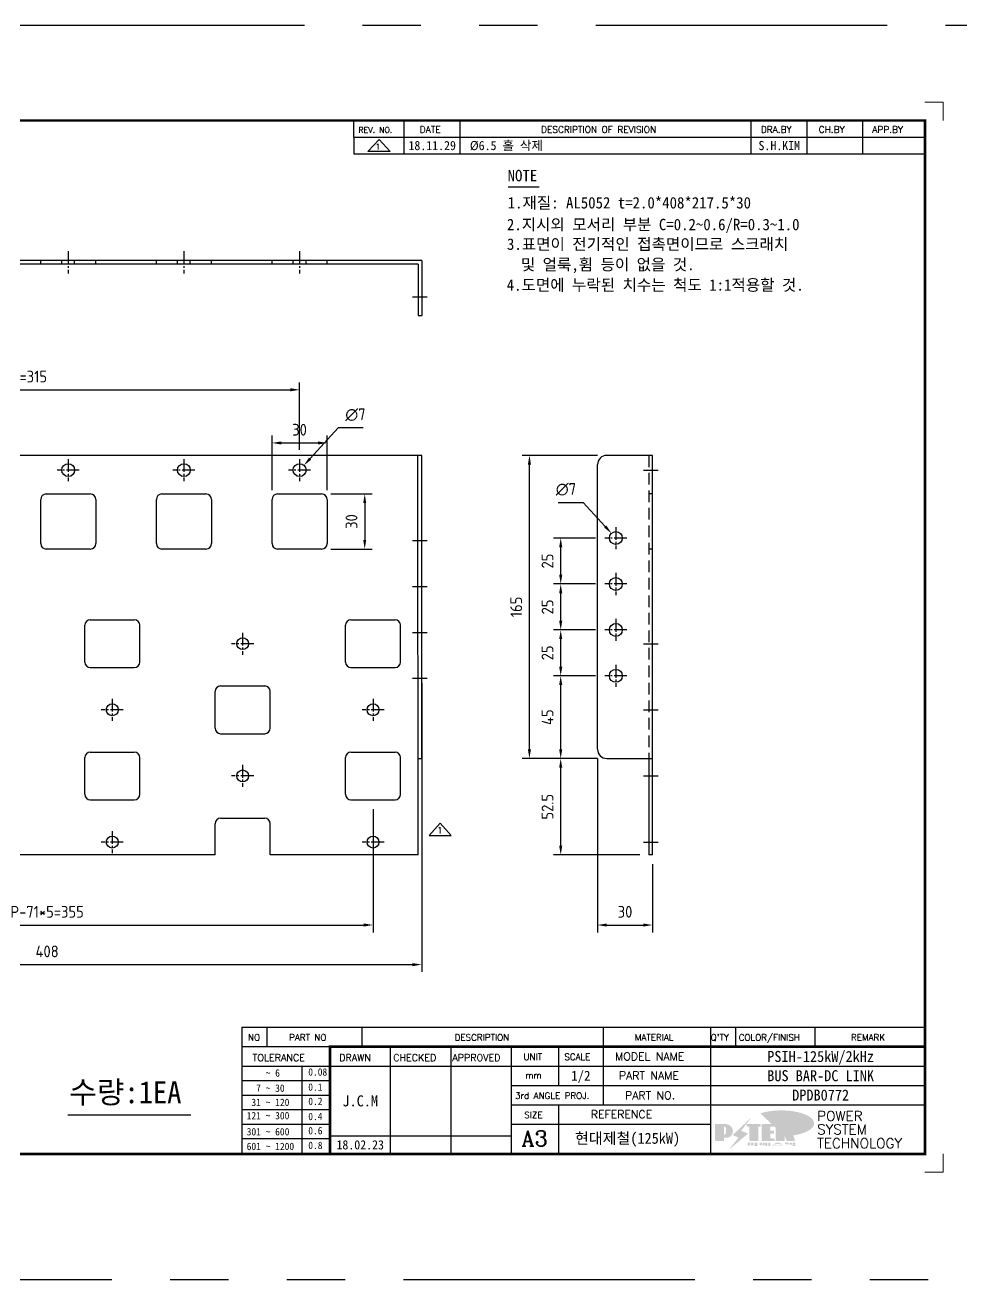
# Model space of a CAD drawing. Header units: millimetres. Extents: x 352 to 10586, y 0 to 3040.
# Drawn here: x 2171 to 2681, y 2121 to 2804 of the extents above; entities that cross this region are included whole.
import ezdxf
from ezdxf.enums import TextEntityAlignment as Align

# ---------------------------------------------------------------- set-up
doc = ezdxf.new("R2010")
doc.units = ezdxf.units.MM
for name, pattern in [('CENTER', [50.8, 31.75, -6.35, 6.35, -6.35]), ('CENTER1', [10, 7, -1, 1, -1]), ('HIDDEN2', [4.7625, 3.175, -1.5875]), ('PHANTOM2', [31.75, 15.875, -3.175, 3.175, -3.175, 3.175, -3.175])]:
    doc.linetypes.add(name, pattern=pattern)
doc.layers.add('FORMAT-1', color=7, linetype='Continuous')
doc.layers.add('line', color=3, linetype='Continuous')
doc.styles.add('h1', font='')
doc.styles.add('HAN', font='')
doc.styles.add('RC', font='ROMANC.SHX')
doc.styles.add('ROMANS', font='romans')
doc.styles.add('ROMANT', font='romant')
doc.styles.get("Standard").update_dxf_attribs({"font": 'ISOCP.SHX', "bigfont": 'WHGTXT.SHX'})
doc.styles.get('h1').set_extended_font_data('New Gulim')
doc.styles.get('HAN').set_extended_font_data('GulimChe')
doc.dimstyles.new('PS-2', dxfattribs={"dimscale": 2, "dimtxt": 3.2, "dimasz": 2.5, "dimexe": 2, "dimexo": 2.5, "dimgap": 2, "dimtad": 1, "dimtoh": 1, "dimrnd": 0.05, "dimzin": 12, "dimdsep": 46, "dimtxsty": 'Standard', "dimcen": 0, "dimclrt": 2, "dimazin": 3, "dimtfac": 1, "dimtofl": 0, "dimtmove": 0, "dimatfit": 3, "dimfxl": 0, "dimtolj": 1, "dimtzin": 0, "dimarcsym": 0})

# ---------------------------------------------------------------- blocks, each defined once
blk = doc.blocks.new('*D469')
at = {"color": 0, "lineweight": -2}
for p, q in [((1979.18, 2445.54), (1979.18, 2288.32)), ((2387.18, 2445.54), (2387.18, 2288.32)), ((1984.18, 2292.32), (2382.18, 2292.32))]:
    blk.add_line(p, q, dxfattribs=at)
at = {"color": 0}
for points in [[(1984.18, 2293.15), (1984.18, 2291.48), (1979.18, 2292.32)], [(2382.18, 2293.15), (2382.18, 2291.48), (2387.18, 2292.32)]]:
    blk.add_solid(points, dxfattribs=at)
at = {"layer": 'Defpoints', "color": 0}
for p in [(1979.18, 2450.54, 0), (2387.18, 2450.54, 0), (2387.18, 2292.32)]:
    blk.add_point(p, dxfattribs=at)
at = {"color": 2, "insert": (2183.18, 2299.52), "char_height": 6.4, "attachment_point": 5}
blk.add_mtext('\\A1;408', dxfattribs=at)
blk = doc.blocks.new('*D472')
at = {"color": 0, "lineweight": -2}
for p, q in [((2005.68, 2384.04), (2005.68, 2309.89)), ((2360.68, 2377.04), (2360.68, 2309.89)), ((2010.68, 2313.89), (2355.68, 2313.89))]:
    blk.add_line(p, q, dxfattribs=at)
at = {"color": 0}
for points in [[(2010.68, 2314.72), (2010.68, 2313.06), (2005.68, 2313.89)], [(2355.68, 2314.72), (2355.68, 2313.06), (2360.68, 2313.89)]]:
    blk.add_solid(points, dxfattribs=at)
at = {"layer": 'Defpoints', "color": 0}
for p in [(2005.68, 2389.04, 0), (2360.68, 2382.04), (2360.68, 2313.89)]:
    blk.add_point(p, dxfattribs=at)
at = {"color": 2, "insert": (2183.18, 2321.09), "char_height": 6.4, "attachment_point": 5}
blk.add_mtext('\\A1;P-71*5=355', dxfattribs=at)
blk = doc.blocks.new('*D473')
at = {"color": 0, "lineweight": -2}
for p, q in [((2482.94, 2404.54), (2482.94, 2309.89)), ((2512.94, 2347.04), (2512.94, 2309.89)), ((2487.94, 2313.89), (2507.94, 2313.89))]:
    blk.add_line(p, q, dxfattribs=at)
at = {"color": 0}
for points in [[(2487.94, 2314.72), (2487.94, 2313.06), (2482.94, 2313.89)], [(2507.94, 2314.72), (2507.94, 2313.06), (2512.94, 2313.89)]]:
    blk.add_solid(points, dxfattribs=at)
at = {"layer": 'Defpoints', "color": 0}
for p in [(2482.94, 2409.54, 0), (2512.94, 2352.04, 0), (2512.94, 2313.89)]:
    blk.add_point(p, dxfattribs=at)
at = {"color": 2, "insert": (2497.94, 2321.09), "char_height": 6.4, "attachment_point": 5}
blk.add_mtext('\\A1;30', dxfattribs=at)
blk = doc.blocks.new('*D474')
at = {"color": 0, "lineweight": -2}
for p, q in [((2482.94, 2404.54), (2458.91, 2404.54)), ((2462.91, 2357.04), (2462.91, 2399.54)), ((2505.94, 2352.04), (2458.91, 2352.04))]:
    blk.add_line(p, q, dxfattribs=at)
at = {"color": 0}
for points in [[(2462.08, 2399.54), (2463.75, 2399.54), (2462.91, 2404.54)], [(2462.08, 2357.04), (2463.75, 2357.04), (2462.91, 2352.04)]]:
    blk.add_solid(points, dxfattribs=at)
at = {"layer": 'Defpoints', "color": 0}
for p in [(2462.91, 2404.54), (2487.94, 2404.54, 0), (2510.94, 2352.04, 0)]:
    blk.add_point(p, dxfattribs=at)
at = {"color": 2, "insert": (2455.71, 2378.29), "char_height": 6.4, "attachment_point": 5, "rotation": 90}
blk.add_mtext('\\A1;52.5', dxfattribs=at)
blk = doc.blocks.new('*D475')
at = {"color": 0, "lineweight": -2}
for p, q in [((2481.94, 2449.54), (2458.91, 2449.54)), ((2462.91, 2409.54), (2462.91, 2444.54)), ((2482.94, 2404.54), (2458.91, 2404.54))]:
    blk.add_line(p, q, dxfattribs=at)
at = {"color": 0}
for points in [[(2462.08, 2444.54), (2463.75, 2444.54), (2462.91, 2449.54)], [(2462.08, 2409.54), (2463.75, 2409.54), (2462.91, 2404.54)]]:
    blk.add_solid(points, dxfattribs=at)
at = {"layer": 'Defpoints', "color": 0}
for p in [(2462.91, 2449.54), (2486.94, 2449.54, 0), (2487.94, 2404.54, 0)]:
    blk.add_point(p, dxfattribs=at)
at = {"color": 2, "insert": (2455.71, 2427.04), "char_height": 6.4, "attachment_point": 5, "rotation": 90}
blk.add_mtext('\\A1;45', dxfattribs=at)
blk = doc.blocks.new('*D476')
at = {"color": 0, "lineweight": -2}
for p, q in [((2481.94, 2474.54), (2458.91, 2474.54)), ((2462.91, 2454.54), (2462.91, 2469.54)), ((2481.94, 2449.54), (2458.91, 2449.54))]:
    blk.add_line(p, q, dxfattribs=at)
at = {"color": 0}
for points in [[(2462.08, 2469.54), (2463.75, 2469.54), (2462.91, 2474.54)], [(2462.08, 2454.54), (2463.75, 2454.54), (2462.91, 2449.54)]]:
    blk.add_solid(points, dxfattribs=at)
at = {"layer": 'Defpoints', "color": 0}
for p in [(2462.91, 2474.54), (2486.94, 2474.54, 0), (2486.94, 2449.54, 0)]:
    blk.add_point(p, dxfattribs=at)
at = {"color": 2, "insert": (2455.71, 2462.04), "char_height": 6.4, "attachment_point": 5, "rotation": 90}
blk.add_mtext('\\A1;25', dxfattribs=at)
blk = doc.blocks.new('*D477')
at = {"color": 0, "lineweight": -2}
for p, q in [((2481.94, 2499.54), (2458.91, 2499.54)), ((2462.91, 2479.54), (2462.91, 2494.54)), ((2481.94, 2474.54), (2458.91, 2474.54))]:
    blk.add_line(p, q, dxfattribs=at)
at = {"color": 0}
for points in [[(2462.08, 2494.54), (2463.75, 2494.54), (2462.91, 2499.54)], [(2462.08, 2479.54), (2463.75, 2479.54), (2462.91, 2474.54)]]:
    blk.add_solid(points, dxfattribs=at)
at = {"layer": 'Defpoints', "color": 0}
for p in [(2462.91, 2499.54), (2486.94, 2499.54, 0), (2486.94, 2474.54, 0)]:
    blk.add_point(p, dxfattribs=at)
at = {"color": 2, "insert": (2455.71, 2487.04), "char_height": 6.4, "attachment_point": 5, "rotation": 90}
blk.add_mtext('\\A1;25', dxfattribs=at)
blk = doc.blocks.new('*D478')
at = {"color": 0, "lineweight": -2}
for p, q in [((2481.94, 2524.54), (2458.91, 2524.54)), ((2462.91, 2504.54), (2462.91, 2519.54)), ((2481.94, 2499.54), (2458.91, 2499.54))]:
    blk.add_line(p, q, dxfattribs=at)
at = {"color": 0}
for points in [[(2462.08, 2519.54), (2463.75, 2519.54), (2462.91, 2524.54)], [(2462.08, 2504.54), (2463.75, 2504.54), (2462.91, 2499.54)]]:
    blk.add_solid(points, dxfattribs=at)
at = {"layer": 'Defpoints', "color": 0}
for p in [(2462.91, 2524.54), (2486.94, 2524.54, 0), (2486.94, 2499.54, 0)]:
    blk.add_point(p, dxfattribs=at)
at = {"color": 2, "insert": (2455.71, 2512.04), "char_height": 6.4, "attachment_point": 5, "rotation": 90}
blk.add_mtext('\\A1;25', dxfattribs=at)
blk = doc.blocks.new('*D479')
at = {"color": 0, "lineweight": -2}
for p, q in [((2482.94, 2569.54), (2441.87, 2569.54)), ((2445.87, 2409.54), (2445.87, 2564.54)), ((2482.94, 2404.54), (2441.87, 2404.54))]:
    blk.add_line(p, q, dxfattribs=at)
at = {"color": 0}
for points in [[(2445.04, 2564.54), (2446.71, 2564.54), (2445.87, 2569.54)], [(2445.04, 2409.54), (2446.71, 2409.54), (2445.87, 2404.54)]]:
    blk.add_solid(points, dxfattribs=at)
at = {"layer": 'Defpoints', "color": 0}
for p in [(2445.87, 2569.54), (2487.94, 2569.54, 0), (2487.94, 2404.54, 0)]:
    blk.add_point(p, dxfattribs=at)
at = {"color": 2, "insert": (2438.67, 2487.04), "char_height": 6.4, "attachment_point": 5, "rotation": 90}
blk.add_mtext('\\A1;165', dxfattribs=at)
blk = doc.blocks.new('*D480')
at = {"color": 0, "lineweight": -2}
for p, q in [((2461.61, 2543.86), (2475.11, 2543.86)), ((2475.11, 2543.86), (2487.18, 2530.78))]:
    blk.add_line(p, q, dxfattribs=at)
at = {"color": 0}
blk.add_solid([(2487.79, 2531.35), (2486.57, 2530.22), (2490.57, 2527.11)], dxfattribs=at)
at = {"layer": 'Defpoints', "color": 0}
for p in [(2490.57, 2527.11, 0), (2495.32, 2521.97, 0)]:
    blk.add_point(p, dxfattribs=at)
at = {"color": 2, "insert": (2465.77, 2551.06), "char_height": 6.4, "attachment_point": 5}
blk.add_mtext('\\A1;∅7', dxfattribs=at)
blk = doc.blocks.new('*D487')
at = {"color": 0, "lineweight": -2}
for p, q in [((2005.68, 2572.54), (2005.68, 2609.26)), ((2010.68, 2605.26), (2315.68, 2605.26)), ((2320.68, 2572.54), (2320.68, 2609.26))]:
    blk.add_line(p, q, dxfattribs=at)
at = {"color": 0}
for points in [[(2010.68, 2606.1), (2010.68, 2604.43), (2005.68, 2605.26)], [(2315.68, 2606.1), (2315.68, 2604.43), (2320.68, 2605.26)]]:
    blk.add_solid(points, dxfattribs=at)
at = {"layer": 'Defpoints', "color": 0}
for p in [(2320.68, 2605.26), (2005.68, 2567.54, 0), (2320.68, 2567.54, 0)]:
    blk.add_point(p, dxfattribs=at)
at = {"color": 2, "insert": (2163.18, 2612.46), "char_height": 6.4, "attachment_point": 5}
blk.add_mtext('\\A1;P-63*5=315', dxfattribs=at)
blk = doc.blocks.new('*D488')
at = {"color": 0, "lineweight": -2}
for p, q in [((2341.77, 2584.48), (2326.44, 2567.8)), ((2355.27, 2584.48), (2341.77, 2584.48))]:
    blk.add_line(p, q, dxfattribs=at)
at = {"color": 0}
blk.add_solid([(2325.82, 2568.36), (2327.05, 2567.23), (2323.05, 2564.11)], dxfattribs=at)
at = {"layer": 'Defpoints', "color": 0}
for p in [(2323.05, 2564.11, 0), (2318.31, 2558.96, 0)]:
    blk.add_point(p, dxfattribs=at)
at = {"color": 2, "insert": (2351.11, 2591.68), "char_height": 6.4, "attachment_point": 5}
blk.add_mtext('\\A1;∅7', dxfattribs=at)
blk = doc.blocks.new('*D489')
at = {"color": 0, "lineweight": -2}
for p, q in [((2305.68, 2550.54), (2305.68, 2580.31)), ((2310.68, 2576.31), (2330.68, 2576.31)), ((2335.68, 2550.54), (2335.68, 2580.31))]:
    blk.add_line(p, q, dxfattribs=at)
at = {"color": 0}
for points in [[(2310.68, 2577.14), (2310.68, 2575.47), (2305.68, 2576.31)], [(2330.68, 2577.14), (2330.68, 2575.47), (2335.68, 2576.31)]]:
    blk.add_solid(points, dxfattribs=at)
at = {"layer": 'Defpoints', "color": 0}
for p in [(2335.68, 2576.31), (2305.68, 2545.54, 0), (2335.68, 2545.54, 0)]:
    blk.add_point(p, dxfattribs=at)
at = {"color": 2, "insert": (2320.68, 2583.51), "char_height": 6.4, "attachment_point": 5}
blk.add_mtext('\\A1;30', dxfattribs=at)
blk = doc.blocks.new('*D490')
at = {"color": 0, "lineweight": -2}
for p, q in [((2337.68, 2548.54), (2360.16, 2548.54)), ((2356.16, 2543.54), (2356.16, 2523.54)), ((2337.68, 2518.54), (2360.16, 2518.54))]:
    blk.add_line(p, q, dxfattribs=at)
at = {"color": 0}
for points in [[(2355.33, 2543.54), (2356.99, 2543.54), (2356.16, 2548.54)], [(2355.33, 2523.54), (2356.99, 2523.54), (2356.16, 2518.54)]]:
    blk.add_solid(points, dxfattribs=at)
at = {"layer": 'Defpoints', "color": 0}
for p in [(2332.68, 2548.54, 0), (2332.68, 2518.54, 0), (2356.16, 2518.54)]:
    blk.add_point(p, dxfattribs=at)
at = {"color": 2, "insert": (2348.96, 2533.54), "char_height": 6.4, "attachment_point": 5, "rotation": 90}
blk.add_mtext('\\A1;30', dxfattribs=at)
blk = doc.blocks.new('re3')
at = {"color": 180}
for p, q in [((0, 0), (0, -4.55)), ((6.87, -0.64), (3.86, -3.91)), ((6.87, -0.64), (9.88, -3.91)), ((13.74, -4.55), (13.74, 0)), ((28.97, -4.55), (28.97, 0)), ((108.25, -4.55), (108.25, 0)), ((123.49, -4.55), (123.49, 0)), ((138.64, -4.55), (138.64, 0)), ((0, -4.55), (155.53, -4.55)), ((9.88, -3.91), (3.86, -3.91))]:
    blk.add_line(p, q, dxfattribs=at)
at = {"color": 2, "style": 'RC', "oblique": 15}
blk.add_attdef('REV.NO', text='', height=1.56, dxfattribs=at).set_placement((6.59, -2.56), align=Align.MIDDLE_CENTER)
blk.add_attdef('-1', text='', height=1.56, dxfattribs=at).set_placement((9.37, -1.66), align=Align.MIDDLE_LEFT)
at = {"color": 2, "style": 'HAN'}
for tag, p in [('REV.-DATE', (21.36, -2.28)), ('DRA.BY', (115.87, -2.28)), ('CH.BY', (131.07, -2.28)), ('APP.BY', (147.09, -2.28))]:
    blk.add_attdef(tag, text='', height=2.5, dxfattribs=at).set_placement(p, align=Align.MIDDLE_CENTER)
blk.add_attdef('DESCRIPTION-OF-REVISION', text='', height=2.5, dxfattribs=at).set_placement((31.61, -2.28), align=Align.MIDDLE_LEFT)
blk = doc.blocks.new('t3')
for p, q in [((0, 15.88), (46.25, 15.88)), ((0, 15.88), (0, 0)), ((46.25, 15.88), (46.25, 0)), ((0, 0), (46.25, 0))]:
    blk.add_line(p, q)
at = {"color": 1, "style": 'h1'}
for s, p in [('이도면은 (주)피에스텍의', (1.4, 11.29)), ('자산으로서 불법 유출시', (1.4, 6.41)), ('법에 의하여 처벌됨.', (1.4, 1.52))]:
    blk.add_text(s, height=3, dxfattribs=at).set_placement(p)
blk = doc.blocks.new('new LOGO')
at = {"layer": 'line'}
h = blk.add_hatch(color=253, dxfattribs=at)
edge = h.paths.add_edge_path()
edge.add_ellipse((333.9, 86.4), major_axis=(-165.9, 0), ratio=0.39426, start_angle=111.51268, end_angle=334.46902)
edge.add_ellipse((314.1, 81.2), major_axis=(-153.7, 0), ratio=0.40699, start_angle=121.30662, end_angle=327.74369, ccw=False)
edge.add_line((394, 27.8), (394.7, 25.6))
h = blk.add_hatch(color=1, dxfattribs=at)
h.paths.add_polyline_path([(41.5, 16.4), (54.3, 16.4, 1), (54.3, 82.9), (0, 82.9), (0, -0.1), (41.5, -0.1)])
h.paths.add_polyline_path([(41.5, 27.9), (41.5, 71.9), (43.6, 71.9, -0.414214), (54.6, 60.9), (54.6, 38.9, -0.414214), (43.6, 27.9)], flags=16)
h.paths.add_polyline_path([(214.7, 71.9), (227.5, 71.9), (227.5, 82.9), (159.7, 82.9), (159.7, 71.9), (172.5, 71.9), (172.5, -0.1), (214.7, -0.1)])
h.paths.add_polyline_path([(276, 37.4), (294.8, 37.4), (294.8, 49.1), (276, 49.1), (276, 71.9), (294.8, 71.9), (294.8, 82.9), (234.5, 82.9), (234.5, -0.1), (297, -0.1), (297, 10.9), (276, 10.9)])
h.paths.add_polyline_path([(347.2, 35.2), (359.7, -0.1), (400.5, -0.1), (379.6, 66.8), (399.7, 82.9), (380.6, 82.9), (347.2, 61.6), (347.2, 82.9), (305.5, 82.9), (305.5, -0.1), (347.2, -0.1)])
h = blk.add_hatch(color=250, dxfattribs=at)
h.paths.add_polyline_path([(44.5, 69.4), (46.6, 69.4, -0.129793), (52, 68, 0.221832), (43.6, 71.9), (41.5, 71.9), (41.5, 27.9), (43.6, 27.9, 0.02048), (44.5, 28)], flags=17)
h.paths.add_polyline_path([(44.5, 13.9), (57.3, 13.9, 0.72362), (77.1, 73.9, -0.679777), (54.3, 16.4), (41.5, 16.4), (41.5, -0.1), (3, -0.1), (3, -2.6), (44.5, -2.6)])
h.paths.add_polyline_path([(117.9, 14.2), (71.5, -44.4), (77.1, -39.6), (120.8, 15.6), (92, 28.9), (173.3, 106), (177.5, 111.4), (89.1, 27.6)])
h.paths.add_polyline_path([(162.7, 71.9), (162.7, 69.4), (172.5, 69.4), (172.5, 71.9)], flags=17)
h.paths.add_polyline_path([(217.7, 69.4), (230.5, 69.4), (230.5, 80.4), (227.5, 80.4), (227.5, 71.9), (214.7, 71.9), (214.7, -0.1), (175.5, -0.1), (175.5, -2.6), (217.7, -2.6)])
h.paths.add_polyline_path([(297.8, 46.6), (294.8, 46.6), (294.8, 37.4), (276, 37.4), (276, 10.9), (279, 10.9), (279, 34.9), (297.8, 34.9)])
h.paths.add_polyline_path([(300, 8.4), (297, 8.4), (297, -0.1), (237.5, -0.1), (237.5, -2.6), (300, -2.6)])
h.paths.add_polyline_path([(297.8, 80.4), (294.8, 80.4), (294.8, 71.9), (276, 71.9), (276, 49.1), (279, 49.1), (279, 69.4), (297.8, 69.4)])
h.paths.add_polyline_path([(350.2, 80.4), (347.2, 80.4), (347.2, 61.6), (350.2, 63.5)])
h.paths.add_polyline_path([(350.2, 26.7), (347.2, 35.2), (347.2, -0.1), (308.5, -0.1), (308.5, -2.6), (350.2, -2.6)])
h.paths.add_polyline_path([(402.7, 80.4), (396.5, 80.4), (379.6, 66.8), (400.5, -0.1), (361.8, -0.1), (362.7, -2.6), (403.5, -2.6), (382.6, 64.3)])
blk.add_hatch(color=5, dxfattribs=at).paths.add_polyline_path([(166.3, 35), (131, 49), (180.4, 112.7), (92, 28.9), (120.8, 15.6), (74.4, -43)])
h = blk.add_hatch(color=250, dxfattribs=at)
edge = h.paths.add_edge_path()
edge.add_ellipse((237.8, -17.6), major_axis=(-14.3, 0), ratio=0.526336, start_angle=192.2456, end_angle=269.07481)
edge.add_line((238.1, -10.1), (237.6, -10.1))
edge.add_ellipse((237.8, -17.6), major_axis=(-14.3, 0), ratio=0.526336, start_angle=270.92519, end_angle=449.07481)
edge.add_line((237.6, -25.1), (238.1, -25.1))
edge.add_ellipse((237.8, -17.6), major_axis=(-14.3, 0), ratio=0.526336, start_angle=450.92519, end_angle=527.7544)
edge.add_line((251.7, -19.2), (254.1, -19.2))
edge.add_line((254.1, -19.2), (254.1, -27.1))
edge.add_line((254.1, -27.1), (263.1, -27.1))
edge.add_line((263.1, -27.1), (263.1, -10.1))
edge.add_line((263.1, -10.1), (254.1, -10.1))
edge.add_line((254.1, -10.1), (254.1, -16))
edge.add_line((254.1, -16), (251.7, -16))
h.paths.add_polyline_path([(241, -16.4), (241, -18.7, -1), (234.4, -18.7), (234.4, -16.4, -1)], flags=16)
h.paths.add_polyline_path([(278.2, -10.1), (268.1, -10.1), (268.1, -27.1), (278.2, -27.1)])
h.paths.add_polyline_path([(310.3, -10.1), (310.3, -11.1, -0.157169), (289.3, -17.5), (294, -19.9, 0.128407), (316.3, -15.9, 0.128407), (338.6, -19.9), (343.3, -17.5, -0.157169), (322.2, -11.1), (322.2, -10.1)])
h.paths.add_polyline_path([(342.1, -25.1), (342.1, -22.3), (290.4, -22.3), (290.4, -25.1)])
h.paths.add_polyline_path([(352, -10.1), (352, -16.2, 0.414214), (354, -18.2), (378.7, -18.2), (378.7, -19.6), (390.2, -19.6), (390.2, -10.1), (378.7, -10.1), (378.7, -13.6), (374.7, -13.6), (374.7, -15.1), (378.7, -15.1), (378.7, -16.2), (364.7, -16.2), (364.7, -15.1), (371.2, -15.1), (371.2, -13.6), (364.7, -13.6), (364.7, -12.6), (374.7, -12.6), (374.7, -10.1)])
h.paths.add_polyline_path([(393.8, -10.1), (393.8, -19.6), (405, -19.6), (405, -10.1)])
h.paths.add_polyline_path([(405, -27.1), (405, -20.9), (356.8, -20.9), (356.8, -23), (391.8, -23), (391.8, -27.1)])
h.paths.add_polyline_path([(200.4, -10.1), (200.4, -22.3), (193.2, -22.3), (193.2, -12.6), (196.6, -12.6), (196.6, -10.1), (161, -10.1), (161, -12.6), (164.5, -12.6), (164.5, -22.3), (161, -22.3), (161, -25.1), (200.4, -25.1), (200.4, -27.1), (213.9, -27.1), (213.9, -10.1)])
h.paths.add_polyline_path([(182, -12.6), (175.6, -12.6), (175.6, -22.3), (182, -22.3)], flags=17)
blk = doc.blocks.new('format-3')
at = {"color": 3, "lineweight": 9}
for p, q in [((0, 286.3), (0, 291.3)), ((5, 291.3), (0, 291.3)), ((414.5, 291.3), (419.5, 291.3)), ((419.5, 286.3), (419.5, 291.3)), ((0, 5), (0, 0)), ((419.5, 5), (419.5, 0)), ((5, 0), (0, 0)), ((414.5, 0), (419.5, 0))]:
    blk.add_line(p, q, dxfattribs=at)
at = {"color": 180}
for p, q in [((258.97, 281.75), (258.97, 286.3)), ((272.71, 281.75), (272.71, 286.3)), ((287.94, 281.75), (287.94, 286.3)), ((367.22, 281.75), (367.22, 286.3)), ((382.45, 281.75), (382.45, 286.3)), ((397.61, 281.75), (397.61, 286.3)), ((258.97, 281.75), (414.5, 281.75)), ((228.5, 39.49), (228.5, 5)), ((228.5, 39.49), (414.5, 39.49)), ((235.29, 39.49), (235.29, 34.21)), ((261.24, 34.21), (261.24, 39.49)), ((326.9, 39.49), (326.9, 34.21)), ((356.11, 39.49), (356.11, 34.21)), ((362.93, 39.49), (362.93, 34.21)), ((384.48, 39.49), (384.48, 34.21)), ((228.5, 34.21), (252.48, 34.21)), ((268.96, 5), (268.96, 34.21)), ((285.45, 5), (285.45, 34.21)), ((301.94, 5), (301.94, 34.21)), ((314.72, 34.21), (314.72, 23.65)), ((326.9, 34.21), (326.9, 18.37)), ((356.11, 34.21), (356.11, 5)), ((228.5, 28.93), (252.48, 28.93)), ((244.89, 5.23), (244.89, 28.93)), ((252.48, 28.93), (414.5, 28.93)), ((228.5, 24.98), (252.48, 24.98)), ((228.5, 21.03), (252.48, 21.03)), ((301.94, 23.65), (414.5, 23.65)), ((228.5, 17.08), (252.48, 17.08)), ((301.94, 18.37), (414.5, 18.37)), ((314.72, 18.37), (314.72, 5)), ((228.5, 13.13), (252.48, 13.13)), ((301.94, 13.09), (356.11, 13.09)), ((228.5, 9.18), (252.48, 9.18)), ((252.48, 9.95), (301.94, 9.95))]:
    blk.add_line(p, q, dxfattribs=at)
at = {"const_width": 0.7}
blk.add_lwpolyline([(252.48, 5), (252.48, 34.21), (414.5, 34.21)], dxfattribs=at)
at = {"layer": 'FORMAT-1', "const_width": 0.7}
blk.add_lwpolyline([(13, 5), (13, 286.3), (414.5, 286.3), (414.5, 5)], close=True, dxfattribs=at)
blk.add_blockref('t3', (13, 5))
at = {"xscale": 0.05400000000000027, "yscale": 0.05400000000000027, "zscale": 0.05400000000000027}
blk.add_blockref('new LOGO', (357.35, 8.65), dxfattribs=at)
at = {"color": 2}
for s, height, style, p in [('REV. NO.', 1.56, 'RC', (260.23, 282.95)), ('DATE', 1.788, 'RC', (276.95, 282.94)), ('DESCRIPTION OF REVISION', 1.7875, 'RC', (309.98, 282.94)), ('DRA.BY', 1.788, 'RC', (369.83, 282.94)), ('CH.BY', 1.788, 'RC', (385.59, 282.94)), ('APP.BY', 1.788, 'RC', (400.18, 282.94)), ('NO', 1.742, 'RC', (230.16, 35.83)), ('PART NO', 1.742, 'RC', (241.36, 35.83)), ('DESCRIPTION', 1.7424, 'RC', (286.43, 35.83)), ('MATERIAL', 1.742, 'RC', (335.52, 35.83)), ("Q'TY", 1.742, 'RC', (356.17, 35.83)), ('COLOR/FINISH', 1.7424, 'RC', (363.8, 35.83)), ('REMARK', 1.742, 'RC', (394.37, 35.83)), (' TOLERANCE', 1.9, 'RC', (230.11, 30.22)), ('DRAWN', 1.9, 'RC', (255, 30.22)), ('CHECKED', 1.9, 'RC', (269.71, 30.22)), ('APPROVED', 1.9, 'RC', (285.8, 30.22)), ('UNIT', 1.742, 'RC', (305.19, 30.55)), ('SCALE', 1.742, 'RC', (316.32, 30.55)), ('MODEL NAME', 2.178, 'RC', (330.12, 30.46)), ('    ~ 6', 2, 'HAN', (229.8, 26.03)), ('0.08', 2, 'HAN', (246.57, 26.31)), ('PART NAME', 2.178, 'RC', (331.17, 25.24)), ('0.1', 2, 'HAN', (246.57, 22.2)), ('mm', 1.742, 'RC', (305.67, 25.56)), ('  7 ~ 30', 2, 'HAN', (229.8, 21.91)), ('3rd ANGLE PROJ.', 1.7424, 'RC', (302.87, 19.97)), ('PART NO.', 2.178, 'RC', (332.84, 19.85)), (' 31 ~ 120', 2, 'HAN', (229.8, 18.04)), ('0.2', 2, 'HAN', (246.57, 18.32)), ('121 ~ 300', 2, 'HAN', (229.8, 14.42)), ('0.4', 2, 'HAN', (246.57, 14.2)), ('SIZE', 1.742, 'RC', (305.39, 14.71)), ('REFERENCE', 2.178, 'RC', (323.52, 14.69)), ('301 ~ 600', 2, 'HAN', (229.8, 10.04)), ('0.6', 2, 'HAN', (246.57, 10.32)), ('601 ~ 1200', 2, 'HAN', (229.8, 6.05)), ('0.8', 2, 'HAN', (246.57, 6.33))]:
    blk.add_text(s, height=height, dxfattribs=dict(at, style=style)).set_placement(p)
at = {"style": 'ROMANT'}
for s, p in [('POWER', (385.15, 13.96)), ('SYSTEM', (385.15, 10.31)), ('TECHNOLOGY', (385.15, 6.56))]:
    blk.add_text(s, height=2.7, dxfattribs=at).set_placement(p)
at = {"color": 2, "lineweight": 25, "style": 'RC'}
blk.add_text('A3', height=4.182, dxfattribs=at).set_placement((304.61, 7.14))
at = {"style": 'HAN'}
for tag, height, p in [('MODEL-NAME', 3, (386.1, 31.53)), ('SCALE', 2.7, (320.81, 26.29)), ('PART-NAME', 3, (386.1, 26.29)), ('DRA-BY', 3, (260.72, 19.44)), ('CH-BY', 3, (277.21, 19.44)), ('APP-BY', 3, (293.7, 19.44)), ('PART-NO', 3, (386.1, 21.01)), ('관련업체', 3, (333.52, 9.26)), ('DRA-DATE', 2.5, (260.72, 7.47)), ('CH-DATE', 2.5, (277.21, 7.47)), ('APP-DATE', 2.5, (293.7, 7.47))]:
    blk.add_attdef(tag, text='', height=height, dxfattribs=at).set_placement(p, align=Align.MIDDLE_CENTER)

msp = doc.modelspace()

# ---------------------------------------------------------------- linework, layer by layer
for p, q in [((2434.266, 2715.809), (2451.243, 2715.809)), ((2194.377, 2210.625), (2261.38, 2210.625))]:
    msp.add_line(p, q)
at = {"color": 1, "linetype": 'CENTER1'}
for p, q in [((2194.683, 2680.645, -0.001), (2194.683, 2668.645, 0)), ((2257.683, 2680.645, -0.001), (2257.683, 2668.645, 0)), ((2320.683, 2680.645, -0.001), (2320.683, 2668.645, 0)), ((2194.683, 2567.538, 0), (2194.683, 2555.538, 0)), ((2257.683, 2567.538, 0), (2257.683, 2555.538, 0)), ((2320.683, 2567.538, 0), (2320.683, 2555.538, 0)), ((2200.683, 2561.538, 0), (2188.683, 2561.538, 0)), ((2263.683, 2561.538, 0), (2251.683, 2561.538, 0)), ((2326.683, 2561.538, 0), (2314.683, 2561.538, 0)), ((2492.944, 2530.538, 0), (2492.944, 2518.538, 0)), ((2498.944, 2524.538, 0), (2486.944, 2524.538, 0)), ((2492.944, 2505.538, 0), (2492.944, 2493.538, 0)), ((2498.944, 2499.538, 0), (2486.944, 2499.538, 0)), ((2492.944, 2480.538, 0), (2492.944, 2468.538, 0)), ((2289.683, 2473.038, 0), (2289.683, 2461.038, 0)), ((2498.944, 2474.538, 0), (2486.944, 2474.538, 0)), ((2295.683, 2467.038, 0), (2283.683, 2467.038, 0)), ((2492.944, 2455.538, 0), (2492.944, 2443.538, 0)), ((2498.944, 2449.538, 0), (2486.944, 2449.538, 0)), ((2218.683, 2437.038, 0), (2218.683, 2425.038, 0)), ((2360.683, 2437.038, 0), (2360.683, 2425.038, 0)), ((2224.683, 2431.038, 0), (2212.683, 2431.038, 0)), ((2366.683, 2431.038, 0), (2354.683, 2431.038, 0)), ((2289.683, 2401.038, 0), (2289.683, 2389.038, 0)), ((2295.683, 2395.038, 0), (2283.683, 2395.038, 0)), ((2218.683, 2365.038, 0), (2218.683, 2353.038, 0)), ((2360.683, 2365.038, 0), (2360.683, 2353.038, 0)), ((2224.683, 2359.038, 0), (2212.683, 2359.038, 0)), ((2366.683, 2359.038, 0), (2354.683, 2359.038, 0))]:
    msp.add_line(p, q, dxfattribs=at)
at = {"color": 1}
for p, q in [((2387.183, 2675.645, 0), (1979.183, 2675.645, 0)), ((2385.183, 2673.645, 0), (1981.183, 2673.645, 0)), ((2385.183, 2673.645, 0), (2385.183, 2645.645, 0)), ((2387.183, 2675.645, 0), (2387.183, 2645.645, 0)), ((2385.183, 2645.645, 0), (2387.183, 2645.645, 0)), ((2385.215, 2352.038, 0), (2385.169, 2569.538, 0)), ((2512.944, 2569.538, 0), (2487.944, 2569.538, 0)), ((2512.944, 2352.038, 0), (2512.944, 2569.538, 0)), ((2482.944, 2409.538, 0), (2482.944, 2564.538, 0)), ((2182.683, 2548.538, 0), (2206.683, 2548.538, 0)), ((2245.683, 2548.538, 0), (2269.683, 2548.538, 0)), ((2308.683, 2548.538, 0), (2332.683, 2548.538, 0)), ((2179.683, 2521.538, 0), (2179.683, 2545.538, 0)), ((2209.683, 2545.538, 0), (2209.683, 2521.538, 0)), ((2242.683, 2521.538, 0), (2242.683, 2545.538, 0)), ((2272.683, 2545.538, 0), (2272.683, 2521.538, 0)), ((2305.683, 2521.538, 0), (2305.683, 2545.538, 0)), ((2335.683, 2545.538, 0), (2335.683, 2521.538, 0)), ((2206.683, 2518.538, 0), (2182.683, 2518.538, 0)), ((2269.683, 2518.538, 0), (2245.683, 2518.538, 0)), ((2332.683, 2518.538, 0), (2308.683, 2518.538, 0)), ((2206.683, 2480.038), (2230.683, 2480.038)), ((2206.683, 2480.038), (2230.683, 2480.038)), ((2348.683, 2480.038), (2372.683, 2480.038)), ((2348.683, 2480.038), (2372.683, 2480.038)), ((2203.683, 2457.038), (2203.683, 2477.038)), ((2233.683, 2457.038), (2233.683, 2477.038)), ((2345.683, 2457.038), (2345.683, 2477.038)), ((2375.683, 2457.038), (2375.683, 2477.038)), ((2206.683, 2454.038), (2230.683, 2454.038)), ((2348.683, 2454.038), (2372.683, 2454.038)), ((2274.683, 2421.038), (2274.683, 2441.038)), ((2277.683, 2444.038), (2301.683, 2444.038)), ((2277.683, 2444.038), (2301.683, 2444.038)), ((2304.683, 2421.038), (2304.683, 2441.038)), ((2277.683, 2418.038), (2301.683, 2418.038)), ((2203.683, 2385.038), (2203.683, 2405.038)), ((2206.683, 2408.038), (2230.683, 2408.038)), ((2206.683, 2408.038), (2230.683, 2408.038)), ((2233.683, 2385.038), (2233.683, 2405.038)), ((2345.683, 2385.038), (2345.683, 2405.038)), ((2348.683, 2408.038), (2372.683, 2408.038)), ((2348.683, 2408.038), (2372.683, 2408.038)), ((2375.683, 2385.038), (2375.683, 2405.038)), ((2385.204, 2404.538, 0), (2387.183, 2404.538, 0)), ((2487.944, 2404.538, 0), (2512.944, 2404.538, 0)), ((2510.944, 2404.538, 0), (2510.944, 2352.038, 0)), ((2206.683, 2382.038), (2230.683, 2382.038)), ((2348.683, 2382.038), (2372.683, 2382.038)), ((2277.683, 2372.038), (2301.683, 2372.038)), ((2274.683, 2352.038), (2274.683, 2369.038)), ((2304.683, 2352.038), (2304.683, 2369.038)), ((2274.683, 2352.038), (2162.683, 2352.038)), ((2385.215, 2352.038), (2304.683, 2352.038)), ((2512.944, 2352.038, 0), (2510.944, 2352.038, 0))]:
    msp.add_line(p, q, dxfattribs=at)
at = {"color": 2, "linetype": 'HIDDEN2'}
for p, q in [((2179.683, 2673.645, -0.001), (2179.683, 2675.645, -0.001)), ((2191.183, 2673.645, 0), (2191.183, 2675.645, 0)), ((2198.183, 2673.645, 0), (2198.183, 2675.645, 0)), ((2209.683, 2673.645, -0.001), (2209.683, 2675.645, -0.001)), ((2242.683, 2673.645, -0.001), (2242.683, 2675.645, -0.001)), ((2254.183, 2673.645, 0), (2254.183, 2675.645, 0)), ((2261.183, 2673.645, 0), (2261.183, 2675.645, 0)), ((2272.683, 2673.645, -0.001), (2272.683, 2675.645, -0.001)), ((2305.683, 2673.645, -0.001), (2305.683, 2675.645, -0.001)), ((2317.183, 2673.645, 0), (2317.183, 2675.645, 0)), ((2324.183, 2673.645, 0), (2324.183, 2675.645, 0)), ((2335.683, 2673.645, -0.001), (2335.683, 2675.645, -0.001))]:
    msp.add_line(p, q, dxfattribs=at)
at = {"color": 1, "linetype": 'CENTER'}
for p, q in [((2390.183, 2655.645, 0), (2382.183, 2655.645, 0)), ((2507.944, 2561.538, 0), (2515.944, 2561.538, 0)), ((2390.169, 2523.038, 0), (2382.169, 2523.038, 0)), ((2390.169, 2498.038, 0), (2382.169, 2498.038, 0)), ((2390.169, 2473.038, 0), (2382.169, 2473.038, 0)), ((2507.944, 2467.038, -0.001), (2515.944, 2467.038, -0.001)), ((2390.169, 2448.038, 0), (2382.169, 2448.038, 0)), ((2507.944, 2431.038, -0.001), (2515.944, 2431.038, -0.001)), ((2507.944, 2395.038, -0.001), (2515.944, 2395.038, -0.001)), ((2507.944, 2359.038, 0), (2515.944, 2359.038, 0))]:
    msp.add_line(p, q, dxfattribs=at)
at = {"color": 2, "linetype": 'HIDDEN2', "ltscale": 2}
for p, q in [((2510.944, 2569.538, 0), (2510.944, 2404.538, 0)), ((2512.944, 2548.538, 0), (2510.944, 2548.538, 0)), ((2512.944, 2518.538, 0), (2510.944, 2518.538, 0))]:
    msp.add_line(p, q, dxfattribs=at)
at = {"color": 6, "linetype": 'PHANTOM2', "ltscale": 10, "elevation": 0.001}
msp.add_lwpolyline([(894.533, 2803.79), (5393.472, 2803.79), (5393.472, 2120.692), (894.533, 2120.692)], close=True, dxfattribs=at)
at = {"color": 1, "elevation": 0}
msp.add_lwpolyline([(2387.183, 2404.538), (2387.183, 2569.538), (1979.183, 2569.538), (1979.183, 2404.538)], dxfattribs=at)
at = {"color": 5}
msp.add_lwpolyline([(2397.323, 2369.257), (2391.309, 2362.705), (2403.337, 2362.705), (2397.323, 2369.257)], dxfattribs=at)
at = {"color": 1}
for centre, radius in [((2194.683, 2561.538, 0), 3.5), ((2257.683, 2561.538, 0), 3.5), ((2320.683, 2561.538, 0), 3.5), ((2492.944, 2524.538, 0), 3.5), ((2492.944, 2499.538, 0), 3.5), ((2492.944, 2474.538, 0), 3.5), ((2289.683, 2467.038), 3.25), ((2492.944, 2449.538, 0), 3.5), ((2218.683, 2431.038), 3.25), ((2360.683, 2431.038), 3.25), ((2289.683, 2395.038), 3.25), ((2218.683, 2359.038), 3.25), ((2360.683, 2359.038), 3.25)]:
    msp.add_circle(centre, radius, dxfattribs=at)
for centre, radius, start, end in [((2487.944, 2564.538, 0), 5, 90, 180), ((2182.683, 2545.538, 0), 3, 90, 180), ((2206.683, 2545.538, 0), 3, 0, 90), ((2245.683, 2545.538, 0), 3, 90, 180), ((2269.683, 2545.538, 0), 3, 0, 90), ((2308.683, 2545.538, 0), 3, 90, 180), ((2332.683, 2545.538, 0), 3, 0, 90), ((2182.683, 2521.538, 0), 3, 180, 270), ((2206.683, 2521.538, 0), 3, 270, 0), ((2245.683, 2521.538, 0), 3, 180, 270), ((2269.683, 2521.538, 0), 3, 270, 0), ((2308.683, 2521.538, 0), 3, 180, 270), ((2332.683, 2521.538, 0), 3, 270, 0), ((2206.683, 2477.038), 3, 90, 180), ((2230.683, 2477.038), 3, 0, 90), ((2348.683, 2477.038), 3, 90, 180), ((2372.683, 2477.038), 3, 0, 90), ((2206.683, 2457.038), 3, 180, 270), ((2230.683, 2457.038), 3, 270, 0), ((2348.683, 2457.038), 3, 180, 270), ((2372.683, 2457.038), 3, 270, 0), ((2277.683, 2441.038), 3, 90, 180), ((2301.683, 2441.038), 3, 0, 90), ((2277.683, 2421.038), 3, 180, 270), ((2301.683, 2421.038), 3, 270, 0), ((2206.683, 2405.038), 3, 90, 180), ((2230.683, 2405.038), 3, 0, 90), ((2348.683, 2405.038), 3, 90, 180), ((2372.683, 2405.038), 3, 0, 90), ((2206.683, 2385.038), 3, 180, 270), ((2230.683, 2385.038), 3, 270, 0), ((2348.683, 2385.038), 3, 180, 270), ((2372.683, 2385.038), 3, 270, 0), ((2277.683, 2369.038), 3, 90, 180), ((2301.683, 2369.038), 3, 0, 90)]:
    msp.add_arc(centre, radius, start, end, dxfattribs=at)
at = {"color": 1, "extrusion": (-8.40922e-06, 0, 1)}
msp.add_arc((2487.944, 2409.538, -0.021), 5, 180, 270, dxfattribs=at)

# ---------------------------------------------------------------- block references
ref = msp.add_blockref('format-3', (1832.274, 2179.278), dxfattribs=dict(xscale=2, yscale=2, zscale=2))
ref.add_attrib('DRA-DATE', '18.02.23', dxfattribs={"height": 5, "style": 'HAN'}).set_placement((2353.714, 2194.228), align=Align.MIDDLE_CENTER)
ref.add_attrib('DRA-BY', 'J.C.M', dxfattribs={"height": 6, "style": 'HAN'}).set_placement((2353.714, 2218.163), align=Align.MIDDLE_CENTER)
ref.add_attrib('MODEL-NAME', 'PSIH-125kW/2kHz', dxfattribs={"lineweight": 35, "height": 6, "style": 'HAN'}).set_placement((2604.465, 2242.329), align=Align.MIDDLE_CENTER)
ref.add_attrib('PART-NAME', 'BUS BAR-DC LINK', dxfattribs={"lineweight": 35, "height": 6, "style": 'HAN'}).set_placement((2604.465, 2231.867), align=Align.MIDDLE_CENTER)
ref.add_attrib('PART-NO', 'DPDB0772', dxfattribs={"lineweight": 35, "height": 6, "style": 'HAN'}).set_placement((2604.465, 2221.307), align=Align.MIDDLE_CENTER)
ref.add_attrib('SCALE', '1/2', dxfattribs={"height": 5.4, "style": 'HAN'}).set_placement((2473.89, 2231.867), align=Align.MIDDLE_CENTER)
ref.add_attrib('관련업체', '현대제철(125kW)', dxfattribs={"height": 6, "style": 'HAN'}).set_placement((2499.321, 2197.804), align=Align.MIDDLE_CENTER)
ref = msp.add_blockref('re3', (2350.206, 2742.778), dxfattribs=dict(xscale=2, yscale=2, zscale=2))
ref.add_attrib('DRA.BY', 'S.H.KIM', dxfattribs={"color": 2, "height": 5, "style": 'HAN'}).set_placement((2581.946, 2738.228), align=Align.MIDDLE_CENTER)
ref.add_attrib('DESCRIPTION-OF-REVISION', '%%C6.5 홀 삭제', dxfattribs={"color": 2, "height": 5, "style": 'HAN'}).set_placement((2413.431, 2738.228), align=Align.MIDDLE_LEFT)
ref.add_attrib('REV.-DATE', '18.11.29', dxfattribs={"color": 2, "height": 5, "style": 'HAN'}).set_placement((2392.922, 2738.228), align=Align.MIDDLE_CENTER)
ref.add_attrib('REV.NO', '1', dxfattribs={"color": 2, "height": 3.12, "style": 'RC'}).set_placement((2363.383, 2737.664), align=Align.MIDDLE_CENTER)

# ---------------------------------------------------------------- texts
at = {"color": 2}
for s, height, style, p in [('NOTE', 6.237, 'HAN', (2434.01, 2718.75)), ('1.재질: AL5052 t=2.0*408*217.5*30', 6.237, 'HAN', (2434.01, 2703.962)), ('2.지시외 모서리 부분 C=0.2~0.6/R=0.3~1.0', 6.237, 'HAN', (2433.625, 2692.114)), ('3.표면이 전기적인 접촉면이므로 스크래치', 6.237, 'HAN', (2433.625, 2681.433)), ('및 얼룩,휨 등이 없을 것.', 6.237, 'HAN', (2441.187, 2670.344)), ('4.도면에 누락된 치수는 척도 1:1적용할 것.', 6.237, 'HAN', (2433.51, 2659.201)), ('1', 3.536, 'ROMANS', (2395.548, 2363.68)), ('수량:1EA', 12, 'HAN', (2195.209, 2216.866))]:
    msp.add_text(s, height=height, dxfattribs=dict(at, style=style)).set_placement(p)

# ---------------------------------------------------------------- dimensions: what is measured, and where the dimension line sits
for base, p1, p2, text, picture, middle in [((2320.683, 2605.263), (2005.683, 2567.538, 0), (2320.683, 2567.538, 0), 'P-63*5=<>', '*D487', (2163.183, 2612.463)), ((2360.683, 2313.89), (2005.683, 2389.038, 0), (2360.683, 2382.038), 'P-71*5=<>', '*D472', (2183.183, 2321.09))]:
    dim = msp.add_linear_dim(base=base, p1=p1, p2=p2, text=text, dimstyle='PS-2')
    dim.commit()
    dim.dimension.update_dxf_attribs({"geometry": picture, "text_midpoint": middle})
for p1, p2, picture, middle in [((2318.314, 2558.961, 0), (2323.052, 2564.115, 0), '*D488', (2351.108, 2584.484)), ((2495.318, 2521.967, 0), (2490.57, 2527.11, 0), '*D480', (2465.774, 2543.856))]:
    dim = msp.add_diameter_dim_2p(p1=p1, p2=p2, dimstyle='PS-2')
    dim.commit()
    dim.dimension.update_dxf_attribs({"geometry": picture, "text_midpoint": middle, "dimtype": 163})
for base, p1, p2, picture, middle in [((2335.683, 2576.305), (2305.683, 2545.538, 0), (2335.683, 2545.538, 0), '*D489', (2320.683, 2583.505)), ((2387.183, 2292.315), (1979.183, 2450.538, 0), (2387.183, 2450.538, 0), '*D469', (2183.183, 2299.515)), ((2512.944, 2313.89), (2482.944, 2409.538, 0), (2512.944, 2352.038, 0), '*D473', (2497.944, 2321.09))]:
    dim = msp.add_linear_dim(base=base, p1=p1, p2=p2, dimstyle='PS-2')
    dim.commit()
    dim.dimension.update_dxf_attribs({"geometry": picture, "text_midpoint": middle})
for base, p1, p2, picture, middle in [((2445.874, 2569.538), (2487.944, 2404.538, 0), (2487.944, 2569.538, 0), '*D479', (2438.674, 2487.038)), ((2356.161, 2518.538), (2332.683, 2548.538, 0), (2332.683, 2518.538, 0), '*D490', (2348.961, 2533.538)), ((2462.915, 2474.538), (2486.944, 2449.538, 0), (2486.944, 2474.538, 0), '*D476', (2455.714, 2462.038)), ((2462.915, 2449.538), (2487.944, 2404.538, 0), (2486.944, 2449.538, 0), '*D475', (2455.715, 2427.038)), ((2462.915, 2404.538), (2510.944, 2352.038, 0), (2487.944, 2404.538, 0), '*D474', (2455.714, 2378.288))]:
    dim = msp.add_linear_dim(base=base, p1=p1, p2=p2, angle=90, dimstyle='PS-2')
    dim.commit()
    dim.dimension.update_dxf_attribs({"geometry": picture, "text_midpoint": middle})
for base, p1, p2, picture, middle in [((2462.915, 2524.538), (2486.944, 2499.538, 0), (2486.944, 2524.538, 0), '*D478', (2455.714, 2512.038)), ((2462.915, 2499.538), (2486.944, 2474.538, 0), (2486.944, 2499.538, 0), '*D477', (2455.714, 2487.038))]:
    dim = msp.add_linear_dim(base=base, p1=p1, p2=p2, angle=90, dimstyle='PS-2', override={"dimtmove": 1})
    dim.commit()
    dim.dimension.update_dxf_attribs({"geometry": picture, "text_midpoint": middle})

doc.saveas('drawing.dxf')
